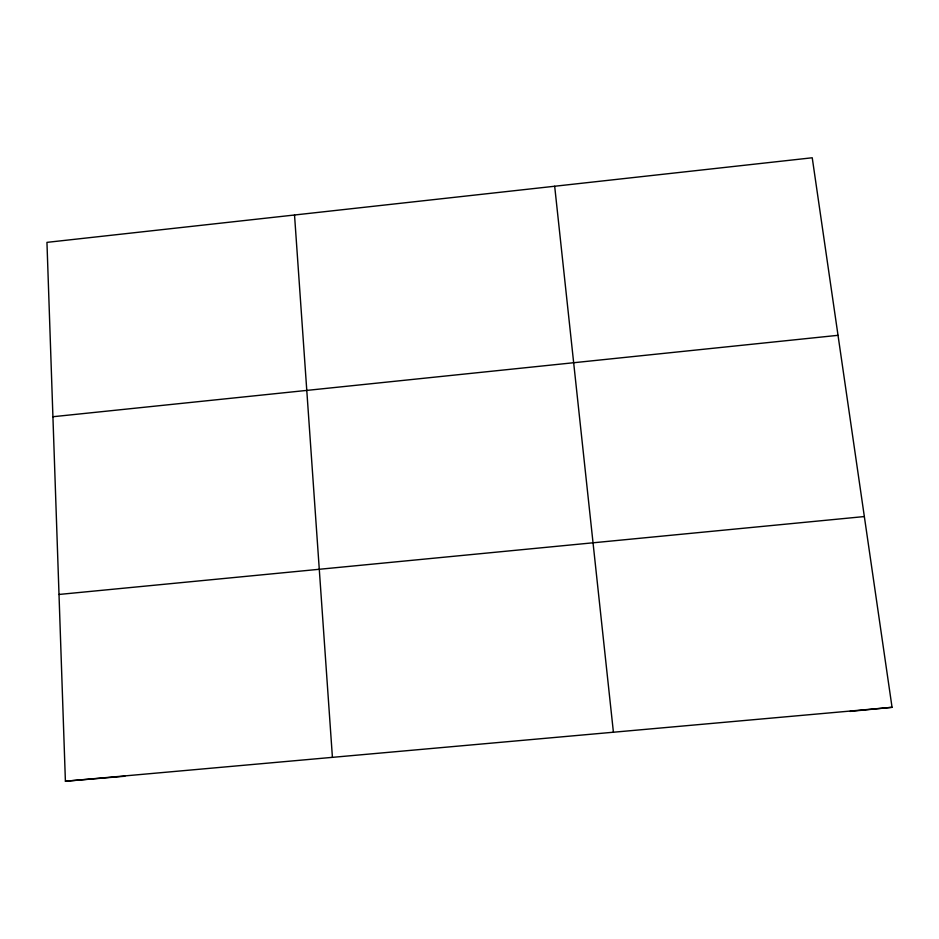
<?xml version="1.0" encoding="UTF-8"?>
<svg xmlns="http://www.w3.org/2000/svg" width="939" height="939" viewBox="0 0 939 939"><rect width="100%" height="100%" fill="white"/><g stroke="black" fill="none" stroke-linecap="round" stroke-linejoin="round"><path stroke-width="1.41" d="M52.924 416.728L838.022 335.317M59.004 594.457L864.35 516.556M849.936 711.41L892.05 707.313L812.235 157.775L46.95 242.368L65.401 781.225L124.84 776.236M65.401 781.225L892.05 707.313M554.679 186.251L613.413 732.22M294.529 214.996L332.418 757.35"/></g></svg>
